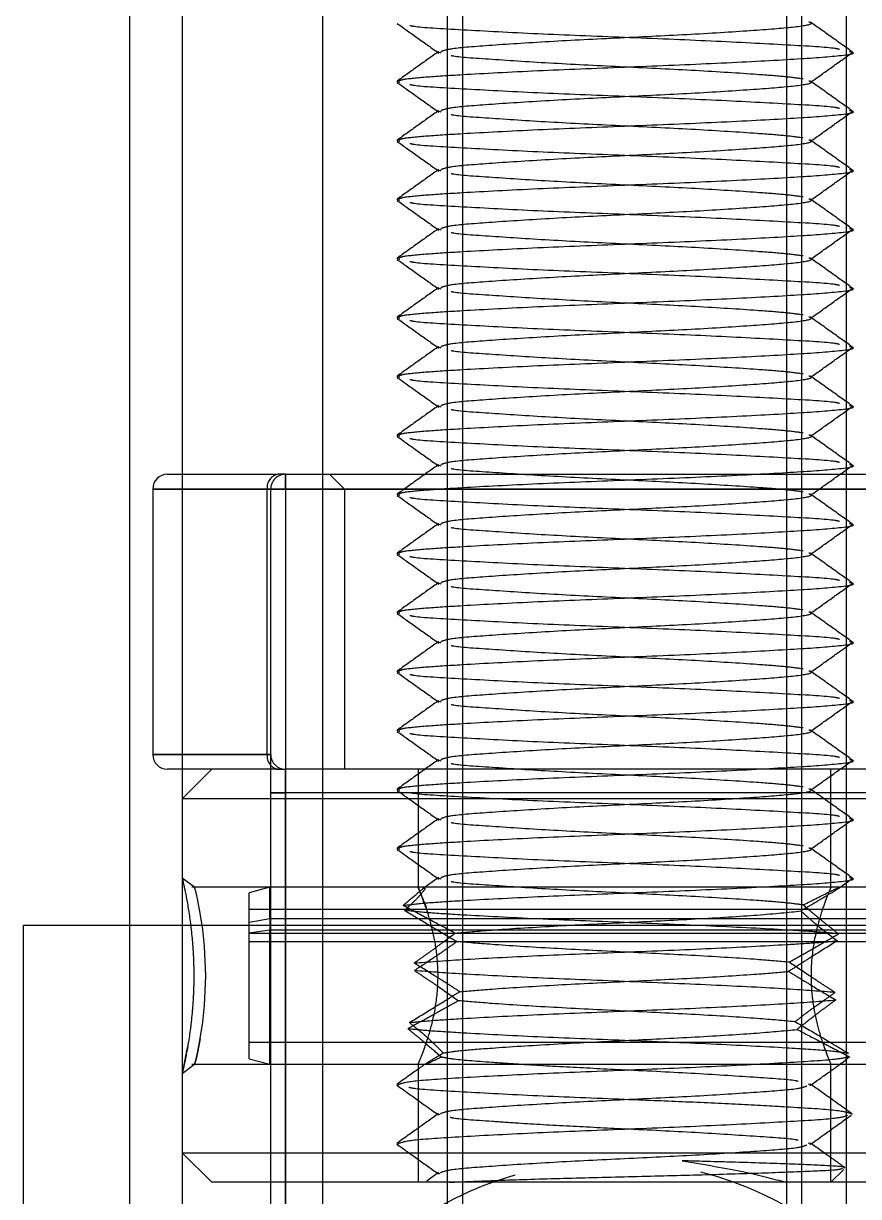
# Model space of a CAD drawing. Header units: metres. Extents: x 0 to 63075, y 0 to 44550.
# Drawn here: x 13725.49 to 13753.81, y 27343.87 to 27383.63 of the extents above; entities that cross this region are included whole.
import ezdxf

# ---------------------------------------------------------------- set-up
doc = ezdxf.new("R2010")
doc.units = ezdxf.units.M
doc.header["$LTSCALE"] = 75
doc.linetypes.add('HIDDEN2', pattern=[4.7625, 3.175, -1.5875])
for name, color, linetype in [('SDM', 7, 'Continuous'), ('SL1', 8, 'Continuous'), ('SL4', 4, 'Continuous'), ('ST1', 7, 'HIDDEN2')]:
    doc.layers.add(name, color=color, linetype=linetype)

# ---------------------------------------------------------------- blocks, each defined once
blk = doc.blocks.new('A$C1d93b9d1')
at = {"layer": 'SL1'}
for p, q in [((5469.577, 3750), (5469.577, 2300.5)), ((5469.577, 3750), (5469.577, 2300.5)), ((5493.877, 3750), (5493.877, 2300.5)), ((5493.877, 3750), (5493.877, 2300.5))]:
    blk.add_line(p, q, dxfattribs=at)
blk = doc.blocks.new('A$C429c7d53')
at = {"layer": 'SL4'}
for p, q in [((14.892, 378.194), (14.892, 86.437)), ((10.135, 378.019), (10.135, 91.194)), ((9.635, 278.283), (10.135, 278.283)), ((9.135, 277.783), (9.135, 268.783)), ((10.135, 277.783), (9.135, 277.783)), ((9.135, 268.783), (10.135, 268.783)), ((10.135, 268.283), (9.635, 268.283)), ((4.75, 228.783), (4.75, 263)), ((4.75, 263), (10.135, 263))]:
    blk.add_line(p, q, dxfattribs=at)
for centre, start, end in [((9.635, 277.783), 90, 180), ((9.635, 268.783), 180, 270)]:
    blk.add_arc(centre, 0.5, start, end, dxfattribs=at)
at = {"layer": 'ST1'}
for p, q in [((14.892, 381.194), (14.892, 86.437)), ((19.135, 121.694), (19.135, 340.694)), ((19.635, 340.694), (19.635, 121.694)), ((30.635, 121.694), (30.635, 340.694)), ((31.135, 340.694), (31.135, 121.694)), ((18.915, 292.562), (18.814, 292.589)), ((17.515, 291.566), (17.408, 291.589)), ((18.915, 290.562), (18.814, 290.589)), ((17.515, 289.566), (17.408, 289.589)), ((18.915, 288.562), (18.814, 288.589)), ((17.515, 287.566), (17.408, 287.589)), ((18.915, 286.562), (18.814, 286.589)), ((17.515, 285.566), (17.408, 285.589)), ((18.915, 284.562), (18.814, 284.589)), ((17.515, 283.566), (17.408, 283.589)), ((18.915, 282.562), (18.814, 282.589)), ((17.515, 281.566), (17.408, 281.589)), ((18.915, 280.562), (18.814, 280.589)), ((17.515, 279.566), (17.408, 279.589)), ((18.915, 278.562), (18.814, 278.589)), ((10.135, 278.283), (13.393, 278.283)), ((13.635, 278.283), (13.393, 278.283)), ((13.635, 278.283), (13.635, 277.783)), ((13.635, 278.283), (36.635, 278.283)), ((13.635, 277.783), (13.635, 278.283)), ((15.135, 278.283), (15.635, 277.783)), ((9.135, 277.783), (13.014, 277.783)), ((13.014, 277.783), (10.135, 277.783)), ((13.014, 268.783), (13.014, 277.783)), ((13.014, 277.783), (13.135, 277.783)), ((13.135, 277.783), (13.014, 277.783)), ((13.135, 277.783), (13.635, 277.783)), ((13.135, 245.433), (13.135, 277.783)), ((13.635, 277.783), (13.135, 277.783)), ((13.635, 277.783), (13.635, 245.433)), ((36.635, 277.783), (13.635, 277.783)), ((13.635, 277.783), (15.635, 277.783)), ((15.635, 277.783), (34.635, 277.783)), ((15.635, 277.783), (15.635, 268.283)), ((17.515, 277.566), (17.408, 277.589)), ((18.915, 276.562), (18.814, 276.589)), ((17.515, 275.566), (17.408, 275.589)), ((18.915, 274.562), (18.814, 274.589)), ((17.515, 273.566), (17.408, 273.589)), ((18.915, 272.562), (18.814, 272.589)), ((17.515, 271.566), (17.408, 271.589)), ((18.915, 270.562), (18.814, 270.589)), ((17.515, 269.566), (17.408, 269.589)), ((13.014, 268.783), (9.135, 268.783)), ((10.135, 268.783), (13.014, 268.783)), ((13.014, 268.783), (13.135, 268.783)), ((13.135, 268.783), (13.014, 268.783)), ((18.915, 268.562), (18.814, 268.589)), ((13.393, 268.283), (10.135, 268.283)), ((11.135, 268.283), (10.135, 267.283)), ((13.393, 268.283), (13.635, 268.283)), ((13.635, 267.483), (13.635, 268.283)), ((36.635, 268.283), (13.635, 268.283)), ((13.635, 268.283), (13.635, 267.483)), ((18.135, 268.283), (18.135, 264.244)), ((32.135, 264.283), (32.135, 268.283)), ((40.135, 267.283), (10.135, 267.283)), ((13.635, 267.483), (13.135, 267.483)), ((13.135, 267.483), (13.635, 267.483)), ((13.635, 253.083), (13.635, 267.483)), ((36.635, 267.483), (13.635, 267.483)), ((17.515, 267.566), (17.408, 267.589)), ((18.915, 266.562), (18.814, 266.589)), ((17.515, 265.566), (17.408, 265.589)), ((10.556, 264.283), (10.135, 264.597)), ((18.831, 264.613), (18.298, 264.233)), ((18.915, 264.562), (18.814, 264.589)), ((32.409, 264.257), (32.857, 264.576)), ((18.152, 264.283), (10.456, 264.283)), ((13.105, 264.283), (12.405, 264.095)), ((12.405, 263.089), (12.405, 264.095)), ((13.105, 263.209), (13.105, 264.283)), ((37.705, 264.283), (13.105, 264.283)), ((32.417, 264.283), (18.358, 264.283)), ((39.814, 264.283), (32.135, 264.283)), ((38.405, 263.533), (12.405, 263.533)), ((10.135, 263), (123.235, 263)), ((13.105, 263.209), (12.405, 263.089)), ((12.405, 262.73), (12.405, 263.089)), ((13.105, 263.209), (13.105, 262.826)), ((37.705, 263.209), (13.105, 263.209)), ((13.105, 262.826), (12.405, 262.73)), ((12.405, 258.47), (12.405, 262.73)), ((12.405, 262.728), (38.405, 262.728)), ((13.105, 258.283), (13.105, 262.826)), ((37.705, 262.826), (13.105, 262.826)), ((12.405, 262.44), (38.405, 262.44)), ((12.405, 259.033), (38.405, 259.033)), ((32.767, 258.536), (32.618, 258.416)), ((10.135, 257.968), (10.556, 258.283)), ((10.456, 258.283), (18.135, 258.283)), ((12.405, 258.47), (13.105, 258.283)), ((13.105, 258.283), (37.705, 258.283)), ((18.135, 258.283), (18.135, 254.283)), ((18.398, 258.283), (32.458, 258.283)), ((32.118, 258.283), (39.814, 258.283)), ((32.135, 254.283), (32.135, 258.321)), ((32.489, 258.317), (32.458, 258.309)), ((17.478, 257.573), (17.408, 257.589)), ((31.456, 257.589), (31.363, 257.613)), ((18.885, 256.57), (18.814, 256.589)), ((17.478, 255.573), (17.408, 255.589)), ((31.456, 255.589), (31.363, 255.613)), ((10.135, 255.283), (40.135, 255.283)), ((10.135, 255.283), (11.135, 254.283)), ((18.826, 254.61), (18.427, 254.325)), ((18.885, 254.57), (18.814, 254.589)), ((32.135, 254.283), (32.572, 254.72)), ((39.135, 254.283), (11.135, 254.283))]:
    blk.add_line(p, q, dxfattribs=at)
at = {"layer": 'ST1', "flags": 128}
blk.add_lwpolyline([(10.746, 259.162), (10.663, 258.731), (10.604, 258.46), (10.556, 258.283), (10.604, 258.459), (10.663, 258.73), (10.746, 259.162), (10.83, 259.712), (10.89, 260.276), (10.938, 261.282), (10.89, 262.287), (10.83, 262.852), (10.746, 263.402), (10.663, 263.834), (10.604, 264.105), (10.556, 264.283), (10.556, 264.283)], dxfattribs=at)
at = {"layer": 'ST1'}
for centre, radius, start, end in [((13.463, 277.836), 0.452, 98.9432, 186.7634), ((13.635, 277.783), 0.5, 90, 180), ((13.463, 268.729), 0.452, 173.2366, 261.0568), ((13.635, 268.783), 0.5, 180, 270), ((24.75, 243), 12, 106.1214, 353.0976), ((24.75, 243), 12, 353.0976, 75.6629)]:
    blk.add_arc(centre, radius, start, end, dxfattribs=at)
for points, knots in [([(17.426, 293.565), (17.661, 293.398), (18.131, 293.063), (18.601, 292.728), (18.836, 292.561)], [0, 0, 0, 0, 0.500089, 1, 1, 1, 1]), ([(32.429, 292.682), (32.384, 292.694), (32.181, 292.748), (30.682, 292.831), (28.187, 292.968), (25.135, 293.089), (22.082, 293.209), (19.591, 293.346), (18.1, 293.428), (17.898, 293.481), (17.857, 293.492)], [0, 0, 0, 0, 0.043096, 0.193298, 0.349673, 0.502056, 0.654439, 0.810815, 0.961016, 1, 1, 1, 1]), ([(18.902, 292.612), (18.987, 292.648), (19.171, 292.726), (20.569, 292.832), (22.645, 292.968), (25.137, 293.089), (27.617, 293.209), (29.729, 293.345), (31.089, 293.458), (31.58, 293.553), (31.416, 293.604), (31.391, 293.612)], [0, 0, 0, 0, 0.1034259, 0.2257113, 0.3530321, 0.4770962, 0.6011602, 0.728481, 0.8507664, 0.976983, 1, 1, 1, 1]), ([(32.849, 292.608), (32.614, 292.776), (32.144, 293.111), (31.674, 293.446), (31.439, 293.613)], [0, 0, 0, 0, 0.500092, 1, 1, 1, 1]), ([(18.831, 292.613), (18.596, 292.446), (18.127, 292.111), (17.658, 291.777), (17.423, 291.61)], [0, 0, 0, 0, 0.499958, 1, 1, 1, 1]), ([(17.466, 291.61), (17.501, 291.629), (17.589, 291.679), (18.318, 291.751), (19.772, 291.845), (22.098, 291.968), (25.136, 292.089), (28.168, 292.209), (30.757, 292.345), (32.389, 292.458), (33.063, 292.552), (32.805, 292.602), (32.771, 292.608)], [0, 0, 0, 0, 0.055573, 0.142553, 0.229074, 0.356478, 0.480628, 0.604778, 0.732181, 0.854555, 0.980855, 1, 1, 1, 1]), ([(31.195, 291.683), (31.012, 291.708), (30.646, 291.759), (29.468, 291.848), (27.621, 291.968), (25.139, 292.089), (22.633, 292.209), (20.614, 292.346), (19.43, 292.422), (19.269, 292.469), (19.254, 292.473)], [0, 0, 0, 0, 0.098651, 0.197725, 0.357803, 0.513786, 0.669769, 0.829847, 0.983594, 1, 1, 1, 1]), ([(31.45, 291.573), (31.684, 291.741), (32.153, 292.075), (32.623, 292.409), (32.857, 292.576)], [0, 0, 0, 0, 0.499967, 1, 1, 1, 1]), ([(17.426, 291.565), (17.661, 291.398), (18.131, 291.063), (18.601, 290.728), (18.836, 290.561)], [0, 0, 0, 0, 0.5000892, 1, 1, 1, 1]), ([(32.429, 290.682), (32.384, 290.694), (32.181, 290.748), (30.682, 290.831), (28.187, 290.968), (25.135, 291.089), (22.082, 291.209), (19.591, 291.346), (18.1, 291.428), (17.898, 291.481), (17.857, 291.492)], [0, 0, 0, 0, 0.043096, 0.193298, 0.349673, 0.502056, 0.654439, 0.810815, 0.961016, 1, 1, 1, 1]), ([(18.902, 290.612), (18.987, 290.648), (19.171, 290.726), (20.569, 290.832), (22.645, 290.968), (25.137, 291.089), (27.617, 291.209), (29.729, 291.345), (31.089, 291.458), (31.58, 291.553), (31.416, 291.604), (31.391, 291.612)], [0, 0, 0, 0, 0.103426, 0.225711, 0.353032, 0.477096, 0.60116, 0.728481, 0.850766, 0.976983, 1, 1, 1, 1]), ([(32.849, 290.608), (32.614, 290.776), (32.144, 291.111), (31.674, 291.446), (31.439, 291.613)], [0, 0, 0, 0, 0.500092, 1, 1, 1, 1]), ([(18.831, 290.613), (18.596, 290.446), (18.127, 290.111), (17.658, 289.777), (17.423, 289.61)], [0, 0, 0, 0, 0.4999583, 1, 1, 1, 1]), ([(17.466, 289.61), (17.501, 289.629), (17.589, 289.679), (18.318, 289.751), (19.772, 289.845), (22.098, 289.968), (25.136, 290.089), (28.168, 290.209), (30.757, 290.345), (32.389, 290.458), (33.063, 290.552), (32.805, 290.602), (32.771, 290.608)], [0, 0, 0, 0, 0.055573, 0.142553, 0.229074, 0.356478, 0.480628, 0.604778, 0.732181, 0.854555, 0.980855, 1, 1, 1, 1]), ([(31.195, 289.683), (31.012, 289.708), (30.646, 289.759), (29.468, 289.848), (27.621, 289.968), (25.139, 290.089), (22.633, 290.209), (20.614, 290.346), (19.43, 290.422), (19.269, 290.469), (19.254, 290.473)], [0, 0, 0, 0, 0.098651, 0.197725, 0.357803, 0.513786, 0.669769, 0.829847, 0.983594, 1, 1, 1, 1]), ([(31.45, 289.573), (31.684, 289.741), (32.153, 290.075), (32.623, 290.409), (32.857, 290.576)], [0, 0, 0, 0, 0.4999673, 1, 1, 1, 1]), ([(17.426, 289.565), (17.661, 289.398), (18.131, 289.063), (18.601, 288.728), (18.836, 288.561)], [0, 0, 0, 0, 0.500089, 1, 1, 1, 1]), ([(18.902, 288.612), (18.987, 288.648), (19.171, 288.726), (20.569, 288.832), (22.645, 288.968), (25.137, 289.089), (27.617, 289.209), (29.729, 289.345), (31.089, 289.458), (31.58, 289.553), (31.416, 289.604), (31.391, 289.612)], [0, 0, 0, 0, 0.103426, 0.225711, 0.353032, 0.477096, 0.60116, 0.728481, 0.850766, 0.976983, 1, 1, 1, 1]), ([(32.849, 288.608), (32.614, 288.776), (32.144, 289.111), (31.674, 289.446), (31.439, 289.613)], [0, 0, 0, 0, 0.500092, 1, 1, 1, 1]), ([(32.429, 288.682), (32.384, 288.694), (32.181, 288.748), (30.682, 288.831), (28.187, 288.968), (25.135, 289.089), (22.082, 289.209), (19.591, 289.346), (18.1, 289.428), (17.898, 289.481), (17.857, 289.492)], [0, 0, 0, 0, 0.043096, 0.193298, 0.349673, 0.502056, 0.654439, 0.810815, 0.961016, 1, 1, 1, 1]), ([(18.831, 288.613), (18.596, 288.446), (18.127, 288.111), (17.658, 287.777), (17.423, 287.61)], [0, 0, 0, 0, 0.499958, 1, 1, 1, 1]), ([(17.466, 287.61), (17.501, 287.629), (17.589, 287.679), (18.318, 287.751), (19.772, 287.845), (22.098, 287.968), (25.136, 288.089), (28.168, 288.209), (30.757, 288.345), (32.389, 288.458), (33.063, 288.552), (32.805, 288.602), (32.771, 288.608)], [0, 0, 0, 0, 0.055573, 0.142553, 0.229074, 0.356478, 0.480628, 0.604778, 0.732181, 0.854555, 0.980855, 1, 1, 1, 1]), ([(31.195, 287.683), (31.012, 287.708), (30.646, 287.759), (29.468, 287.848), (27.621, 287.968), (25.139, 288.089), (22.633, 288.209), (20.614, 288.346), (19.43, 288.422), (19.269, 288.469), (19.254, 288.473)], [0, 0, 0, 0, 0.098651, 0.197725, 0.357803, 0.513786, 0.669769, 0.829847, 0.983594, 1, 1, 1, 1]), ([(31.45, 287.573), (31.684, 287.741), (32.153, 288.075), (32.623, 288.409), (32.857, 288.576)], [0, 0, 0, 0, 0.4999673, 1, 1, 1, 1]), ([(17.426, 287.565), (17.661, 287.398), (18.131, 287.063), (18.601, 286.728), (18.836, 286.561)], [0, 0, 0, 0, 0.500089, 1, 1, 1, 1]), ([(18.902, 286.612), (18.987, 286.648), (19.171, 286.726), (20.569, 286.832), (22.645, 286.968), (25.137, 287.089), (27.617, 287.209), (29.729, 287.345), (31.089, 287.458), (31.58, 287.553), (31.416, 287.604), (31.391, 287.612)], [0, 0, 0, 0, 0.103426, 0.225711, 0.353032, 0.477096, 0.60116, 0.728481, 0.850766, 0.976983, 1, 1, 1, 1]), ([(32.849, 286.608), (32.614, 286.776), (32.144, 287.111), (31.674, 287.446), (31.439, 287.613)], [0, 0, 0, 0, 0.500092, 1, 1, 1, 1]), ([(32.429, 286.682), (32.384, 286.694), (32.181, 286.748), (30.682, 286.831), (28.187, 286.968), (25.135, 287.089), (22.082, 287.209), (19.591, 287.346), (18.1, 287.428), (17.898, 287.481), (17.857, 287.492)], [0, 0, 0, 0, 0.043096, 0.193298, 0.349673, 0.502056, 0.654439, 0.810815, 0.961016, 1, 1, 1, 1]), ([(18.831, 286.613), (18.596, 286.446), (18.127, 286.111), (17.658, 285.777), (17.423, 285.61)], [0, 0, 0, 0, 0.4999583, 1, 1, 1, 1]), ([(17.466, 285.61), (17.501, 285.629), (17.589, 285.679), (18.318, 285.751), (19.772, 285.845), (22.098, 285.968), (25.136, 286.089), (28.168, 286.209), (30.757, 286.345), (32.389, 286.458), (33.063, 286.552), (32.805, 286.602), (32.771, 286.608)], [0, 0, 0, 0, 0.055573, 0.142553, 0.229074, 0.356478, 0.480628, 0.604778, 0.732181, 0.854555, 0.980855, 1, 1, 1, 1]), ([(31.195, 285.683), (31.012, 285.708), (30.646, 285.759), (29.468, 285.848), (27.621, 285.968), (25.139, 286.089), (22.633, 286.209), (20.614, 286.346), (19.43, 286.422), (19.269, 286.469), (19.254, 286.473)], [0, 0, 0, 0, 0.098651, 0.197725, 0.357803, 0.513786, 0.669769, 0.829847, 0.983594, 1, 1, 1, 1]), ([(31.45, 285.573), (31.684, 285.741), (32.153, 286.075), (32.623, 286.409), (32.857, 286.576)], [0, 0, 0, 0, 0.4999673, 1, 1, 1, 1]), ([(17.426, 285.565), (17.661, 285.398), (18.131, 285.063), (18.601, 284.728), (18.836, 284.561)], [0, 0, 0, 0, 0.500089, 1, 1, 1, 1]), ([(18.902, 284.612), (18.987, 284.648), (19.171, 284.726), (20.569, 284.832), (22.645, 284.968), (25.137, 285.089), (27.617, 285.209), (29.729, 285.345), (31.089, 285.458), (31.58, 285.553), (31.416, 285.604), (31.391, 285.612)], [0, 0, 0, 0, 0.103426, 0.225711, 0.353032, 0.477096, 0.60116, 0.728481, 0.850766, 0.976983, 1, 1, 1, 1]), ([(32.849, 284.608), (32.614, 284.776), (32.144, 285.111), (31.674, 285.446), (31.439, 285.613)], [0, 0, 0, 0, 0.5000921, 1, 1, 1, 1]), ([(32.429, 284.682), (32.384, 284.694), (32.181, 284.748), (30.682, 284.831), (28.187, 284.968), (25.135, 285.089), (22.082, 285.209), (19.591, 285.346), (18.1, 285.428), (17.898, 285.481), (17.857, 285.492)], [0, 0, 0, 0, 0.043096, 0.193298, 0.349673, 0.502056, 0.654439, 0.810815, 0.961016, 1, 1, 1, 1]), ([(18.831, 284.613), (18.596, 284.446), (18.127, 284.111), (17.658, 283.777), (17.423, 283.61)], [0, 0, 0, 0, 0.4999583, 1, 1, 1, 1]), ([(17.466, 283.61), (17.501, 283.629), (17.589, 283.679), (18.318, 283.751), (19.772, 283.845), (22.098, 283.968), (25.136, 284.089), (28.168, 284.209), (30.757, 284.345), (32.389, 284.458), (33.063, 284.552), (32.805, 284.602), (32.771, 284.608)], [0, 0, 0, 0, 0.055573, 0.142553, 0.229074, 0.356478, 0.480628, 0.604778, 0.732181, 0.854555, 0.980855, 1, 1, 1, 1]), ([(31.195, 283.683), (31.012, 283.708), (30.646, 283.759), (29.468, 283.848), (27.621, 283.968), (25.139, 284.089), (22.633, 284.209), (20.614, 284.346), (19.43, 284.422), (19.269, 284.469), (19.254, 284.473)], [0, 0, 0, 0, 0.098651, 0.197725, 0.357803, 0.513786, 0.669769, 0.829847, 0.983594, 1, 1, 1, 1]), ([(31.45, 283.573), (31.684, 283.741), (32.153, 284.075), (32.623, 284.409), (32.857, 284.576)], [0, 0, 0, 0, 0.4999673, 1, 1, 1, 1]), ([(17.426, 283.565), (17.661, 283.398), (18.131, 283.063), (18.601, 282.728), (18.836, 282.561)], [0, 0, 0, 0, 0.5000892, 1, 1, 1, 1]), ([(18.902, 282.612), (18.987, 282.648), (19.171, 282.726), (20.569, 282.832), (22.645, 282.968), (25.137, 283.089), (27.617, 283.209), (29.729, 283.345), (31.089, 283.458), (31.58, 283.553), (31.416, 283.604), (31.391, 283.612)], [0, 0, 0, 0, 0.103426, 0.225711, 0.353032, 0.477096, 0.60116, 0.728481, 0.850766, 0.976983, 1, 1, 1, 1]), ([(32.849, 282.608), (32.614, 282.776), (32.144, 283.111), (31.674, 283.446), (31.439, 283.613)], [0, 0, 0, 0, 0.500092, 1, 1, 1, 1]), ([(32.429, 282.682), (32.384, 282.694), (32.181, 282.748), (30.682, 282.831), (28.187, 282.968), (25.135, 283.089), (22.082, 283.209), (19.591, 283.346), (18.1, 283.428), (17.898, 283.481), (17.857, 283.492)], [0, 0, 0, 0, 0.043096, 0.193298, 0.349673, 0.502056, 0.654439, 0.810815, 0.961016, 1, 1, 1, 1]), ([(18.831, 282.613), (18.596, 282.446), (18.127, 282.111), (17.658, 281.777), (17.423, 281.61)], [0, 0, 0, 0, 0.4999583, 1, 1, 1, 1]), ([(17.466, 281.61), (17.501, 281.629), (17.589, 281.679), (18.318, 281.751), (19.772, 281.845), (22.098, 281.968), (25.136, 282.089), (28.168, 282.209), (30.757, 282.345), (32.389, 282.458), (33.063, 282.552), (32.805, 282.602), (32.771, 282.608)], [0, 0, 0, 0, 0.055573, 0.142553, 0.229074, 0.356478, 0.480628, 0.604778, 0.732181, 0.854555, 0.980855, 1, 1, 1, 1]), ([(31.195, 281.683), (31.012, 281.708), (30.646, 281.759), (29.468, 281.848), (27.621, 281.968), (25.139, 282.089), (22.633, 282.209), (20.614, 282.346), (19.43, 282.422), (19.269, 282.469), (19.254, 282.473)], [0, 0, 0, 0, 0.098651, 0.197725, 0.357803, 0.513786, 0.669769, 0.829847, 0.983594, 1, 1, 1, 1]), ([(31.45, 281.573), (31.684, 281.741), (32.153, 282.075), (32.623, 282.409), (32.857, 282.576)], [0, 0, 0, 0, 0.4999673, 1, 1, 1, 1]), ([(17.426, 281.565), (17.661, 281.398), (18.131, 281.063), (18.601, 280.728), (18.836, 280.561)], [0, 0, 0, 0, 0.500089, 1, 1, 1, 1]), ([(18.902, 280.612), (18.987, 280.648), (19.171, 280.726), (20.569, 280.832), (22.645, 280.968), (25.137, 281.089), (27.617, 281.209), (29.729, 281.345), (31.089, 281.458), (31.58, 281.553), (31.416, 281.604), (31.391, 281.612)], [0, 0, 0, 0, 0.103426, 0.225711, 0.353032, 0.477096, 0.60116, 0.728481, 0.850766, 0.976983, 1, 1, 1, 1]), ([(32.849, 280.608), (32.614, 280.776), (32.144, 281.111), (31.674, 281.446), (31.439, 281.613)], [0, 0, 0, 0, 0.5000921, 1, 1, 1, 1]), ([(32.429, 280.682), (32.384, 280.694), (32.181, 280.748), (30.682, 280.831), (28.187, 280.968), (25.135, 281.089), (22.082, 281.209), (19.591, 281.346), (18.1, 281.428), (17.898, 281.481), (17.857, 281.492)], [0, 0, 0, 0, 0.043096, 0.193298, 0.349673, 0.502056, 0.654439, 0.810815, 0.961016, 1, 1, 1, 1]), ([(18.831, 280.613), (18.596, 280.446), (18.127, 280.111), (17.658, 279.777), (17.423, 279.61)], [0, 0, 0, 0, 0.4999583, 1, 1, 1, 1]), ([(17.466, 279.61), (17.501, 279.629), (17.589, 279.679), (18.318, 279.751), (19.772, 279.845), (22.098, 279.968), (25.136, 280.089), (28.168, 280.209), (30.757, 280.345), (32.389, 280.458), (33.063, 280.552), (32.805, 280.602), (32.771, 280.608)], [0, 0, 0, 0, 0.055573, 0.142553, 0.229074, 0.356478, 0.480628, 0.604778, 0.732181, 0.854555, 0.980855, 1, 1, 1, 1]), ([(31.195, 279.683), (31.012, 279.708), (30.646, 279.759), (29.468, 279.848), (27.621, 279.968), (25.139, 280.089), (22.633, 280.209), (20.614, 280.346), (19.43, 280.422), (19.269, 280.469), (19.254, 280.473)], [0, 0, 0, 0, 0.098651, 0.197725, 0.357803, 0.513786, 0.669769, 0.829847, 0.983594, 1, 1, 1, 1]), ([(31.45, 279.573), (31.684, 279.741), (32.153, 280.075), (32.623, 280.409), (32.857, 280.576)], [0, 0, 0, 0, 0.4999673, 1, 1, 1, 1]), ([(17.426, 279.565), (17.661, 279.398), (18.131, 279.063), (18.601, 278.728), (18.836, 278.561)], [0, 0, 0, 0, 0.5000892, 1, 1, 1, 1]), ([(18.902, 278.612), (18.987, 278.648), (19.171, 278.726), (20.569, 278.832), (22.645, 278.968), (25.137, 279.089), (27.617, 279.209), (29.729, 279.345), (31.089, 279.458), (31.58, 279.553), (31.416, 279.604), (31.391, 279.612)], [0, 0, 0, 0, 0.103426, 0.225711, 0.353032, 0.477096, 0.60116, 0.728481, 0.850766, 0.976983, 1, 1, 1, 1]), ([(32.849, 278.608), (32.614, 278.776), (32.144, 279.111), (31.674, 279.446), (31.439, 279.613)], [0, 0, 0, 0, 0.500092, 1, 1, 1, 1]), ([(32.429, 278.682), (32.384, 278.694), (32.181, 278.748), (30.682, 278.831), (28.187, 278.968), (25.135, 279.089), (22.082, 279.209), (19.591, 279.346), (18.1, 279.428), (17.898, 279.481), (17.857, 279.492)], [0, 0, 0, 0, 0.043096, 0.193298, 0.349673, 0.502056, 0.654439, 0.810815, 0.961016, 1, 1, 1, 1]), ([(18.831, 278.613), (18.596, 278.446), (18.127, 278.111), (17.658, 277.777), (17.423, 277.61)], [0, 0, 0, 0, 0.4999583, 1, 1, 1, 1]), ([(17.466, 277.61), (17.501, 277.629), (17.589, 277.679), (18.318, 277.751), (19.772, 277.845), (22.098, 277.968), (25.136, 278.089), (28.168, 278.209), (30.757, 278.345), (32.389, 278.458), (33.063, 278.552), (32.805, 278.602), (32.771, 278.608)], [0, 0, 0, 0, 0.055573, 0.142553, 0.229074, 0.356478, 0.480628, 0.604778, 0.732181, 0.854555, 0.980855, 1, 1, 1, 1]), ([(31.195, 277.683), (31.012, 277.708), (30.646, 277.759), (29.468, 277.848), (27.621, 277.968), (25.139, 278.089), (22.633, 278.209), (20.614, 278.346), (19.43, 278.422), (19.269, 278.469), (19.254, 278.473)], [0, 0, 0, 0, 0.098651, 0.197725, 0.357803, 0.513786, 0.669769, 0.829847, 0.983594, 1, 1, 1, 1]), ([(31.45, 277.573), (31.684, 277.741), (32.153, 278.075), (32.623, 278.409), (32.857, 278.576)], [0, 0, 0, 0, 0.499967, 1, 1, 1, 1]), ([(17.426, 277.565), (17.661, 277.398), (18.131, 277.063), (18.601, 276.728), (18.836, 276.561)], [0, 0, 0, 0, 0.500089, 1, 1, 1, 1]), ([(18.902, 276.612), (18.987, 276.648), (19.171, 276.726), (20.569, 276.832), (22.645, 276.968), (25.137, 277.089), (27.617, 277.209), (29.729, 277.345), (31.089, 277.458), (31.58, 277.553), (31.416, 277.604), (31.391, 277.612)], [0, 0, 0, 0, 0.103426, 0.225711, 0.353032, 0.477096, 0.60116, 0.728481, 0.850766, 0.976983, 1, 1, 1, 1]), ([(32.849, 276.608), (32.614, 276.776), (32.144, 277.111), (31.674, 277.446), (31.439, 277.613)], [0, 0, 0, 0, 0.500092, 1, 1, 1, 1]), ([(32.429, 276.682), (32.384, 276.694), (32.181, 276.748), (30.682, 276.831), (28.187, 276.968), (25.135, 277.089), (22.082, 277.209), (19.591, 277.346), (18.1, 277.428), (17.898, 277.481), (17.857, 277.492)], [0, 0, 0, 0, 0.043096, 0.193298, 0.349673, 0.502056, 0.654439, 0.810815, 0.961016, 1, 1, 1, 1]), ([(18.831, 276.613), (18.596, 276.446), (18.127, 276.111), (17.658, 275.777), (17.423, 275.61)], [0, 0, 0, 0, 0.4999583, 1, 1, 1, 1]), ([(17.466, 275.61), (17.501, 275.629), (17.589, 275.679), (18.318, 275.751), (19.772, 275.845), (22.098, 275.968), (25.136, 276.089), (28.168, 276.209), (30.757, 276.345), (32.389, 276.458), (33.063, 276.552), (32.805, 276.602), (32.771, 276.608)], [0, 0, 0, 0, 0.055573, 0.142553, 0.229074, 0.356478, 0.480628, 0.604778, 0.732181, 0.854555, 0.980855, 1, 1, 1, 1]), ([(31.195, 275.683), (31.012, 275.708), (30.646, 275.759), (29.468, 275.848), (27.621, 275.968), (25.139, 276.089), (22.633, 276.209), (20.614, 276.346), (19.43, 276.422), (19.269, 276.469), (19.254, 276.473)], [0, 0, 0, 0, 0.098651, 0.197725, 0.357803, 0.513786, 0.669769, 0.829847, 0.983594, 1, 1, 1, 1]), ([(31.45, 275.573), (31.684, 275.741), (32.153, 276.075), (32.623, 276.409), (32.857, 276.576)], [0, 0, 0, 0, 0.4999673, 1, 1, 1, 1]), ([(18.902, 274.612), (18.987, 274.648), (19.171, 274.726), (20.569, 274.832), (22.645, 274.968), (25.137, 275.089), (27.617, 275.209), (29.729, 275.345), (31.089, 275.458), (31.58, 275.553), (31.416, 275.604), (31.391, 275.612)], [0, 0, 0, 0, 0.103426, 0.225711, 0.353032, 0.477096, 0.60116, 0.728481, 0.850766, 0.976983, 1, 1, 1, 1]), ([(32.849, 274.608), (32.614, 274.776), (32.144, 275.111), (31.674, 275.446), (31.439, 275.613)], [0, 0, 0, 0, 0.500092, 1, 1, 1, 1]), ([(17.426, 275.565), (17.661, 275.398), (18.131, 275.063), (18.601, 274.728), (18.836, 274.561)], [0, 0, 0, 0, 0.500089, 1, 1, 1, 1]), ([(32.429, 274.682), (32.384, 274.694), (32.181, 274.748), (30.682, 274.831), (28.187, 274.968), (25.135, 275.089), (22.082, 275.209), (19.591, 275.346), (18.1, 275.428), (17.898, 275.481), (17.857, 275.492)], [0, 0, 0, 0, 0.043096, 0.193298, 0.349673, 0.502056, 0.654439, 0.810815, 0.961016, 1, 1, 1, 1]), ([(18.831, 274.613), (18.596, 274.446), (18.127, 274.111), (17.658, 273.777), (17.423, 273.61)], [0, 0, 0, 0, 0.499958, 1, 1, 1, 1]), ([(17.466, 273.61), (17.501, 273.629), (17.589, 273.679), (18.318, 273.751), (19.772, 273.845), (22.098, 273.968), (25.136, 274.089), (28.168, 274.209), (30.757, 274.345), (32.389, 274.458), (33.063, 274.552), (32.805, 274.602), (32.771, 274.608)], [0, 0, 0, 0, 0.055573, 0.142553, 0.229074, 0.356478, 0.480628, 0.604778, 0.732181, 0.854555, 0.980855, 1, 1, 1, 1]), ([(31.195, 273.683), (31.012, 273.708), (30.646, 273.759), (29.468, 273.848), (27.621, 273.968), (25.139, 274.089), (22.633, 274.209), (20.614, 274.346), (19.43, 274.422), (19.269, 274.469), (19.254, 274.473)], [0, 0, 0, 0, 0.098651, 0.197725, 0.357803, 0.513786, 0.669769, 0.829847, 0.983594, 1, 1, 1, 1]), ([(31.45, 273.573), (31.684, 273.741), (32.153, 274.075), (32.623, 274.409), (32.857, 274.576)], [0, 0, 0, 0, 0.499967, 1, 1, 1, 1]), ([(18.902, 272.612), (18.987, 272.648), (19.171, 272.726), (20.569, 272.832), (22.645, 272.968), (25.137, 273.089), (27.617, 273.209), (29.729, 273.345), (31.089, 273.458), (31.58, 273.553), (31.416, 273.604), (31.391, 273.612)], [0, 0, 0, 0, 0.103426, 0.225711, 0.353032, 0.477096, 0.60116, 0.728481, 0.850766, 0.976983, 1, 1, 1, 1]), ([(32.849, 272.608), (32.614, 272.776), (32.144, 273.111), (31.674, 273.446), (31.439, 273.613)], [0, 0, 0, 0, 0.5000921, 1, 1, 1, 1]), ([(17.426, 273.565), (17.661, 273.398), (18.131, 273.063), (18.601, 272.728), (18.836, 272.561)], [0, 0, 0, 0, 0.500089, 1, 1, 1, 1]), ([(32.429, 272.682), (32.384, 272.694), (32.181, 272.748), (30.682, 272.831), (28.187, 272.968), (25.135, 273.089), (22.082, 273.209), (19.591, 273.346), (18.1, 273.428), (17.898, 273.481), (17.857, 273.492)], [0, 0, 0, 0, 0.043096, 0.193298, 0.349673, 0.502056, 0.654439, 0.810815, 0.961016, 1, 1, 1, 1]), ([(18.831, 272.613), (18.596, 272.446), (18.127, 272.111), (17.658, 271.777), (17.423, 271.61)], [0, 0, 0, 0, 0.499958, 1, 1, 1, 1]), ([(17.466, 271.61), (17.501, 271.629), (17.589, 271.679), (18.318, 271.751), (19.772, 271.845), (22.098, 271.968), (25.136, 272.089), (28.168, 272.209), (30.757, 272.345), (32.389, 272.458), (33.063, 272.552), (32.805, 272.602), (32.771, 272.608)], [0, 0, 0, 0, 0.055573, 0.142553, 0.229074, 0.356478, 0.480628, 0.604778, 0.732181, 0.854555, 0.980855, 1, 1, 1, 1]), ([(31.195, 271.683), (31.012, 271.708), (30.646, 271.759), (29.468, 271.848), (27.621, 271.968), (25.139, 272.089), (22.633, 272.209), (20.614, 272.346), (19.43, 272.422), (19.269, 272.469), (19.254, 272.473)], [0, 0, 0, 0, 0.098651, 0.197725, 0.357803, 0.513786, 0.669769, 0.829847, 0.983594, 1, 1, 1, 1]), ([(31.45, 271.573), (31.684, 271.741), (32.153, 272.075), (32.623, 272.409), (32.857, 272.576)], [0, 0, 0, 0, 0.4999673, 1, 1, 1, 1]), ([(18.902, 270.612), (18.987, 270.648), (19.171, 270.726), (20.569, 270.832), (22.645, 270.968), (25.137, 271.089), (27.617, 271.209), (29.729, 271.345), (31.089, 271.458), (31.58, 271.553), (31.416, 271.604), (31.391, 271.612)], [0, 0, 0, 0, 0.103426, 0.225711, 0.353032, 0.477096, 0.60116, 0.728481, 0.850766, 0.976983, 1, 1, 1, 1]), ([(32.849, 270.608), (32.614, 270.776), (32.144, 271.111), (31.674, 271.446), (31.439, 271.613)], [0, 0, 0, 0, 0.500092, 1, 1, 1, 1]), ([(17.426, 271.565), (17.661, 271.398), (18.131, 271.063), (18.601, 270.728), (18.836, 270.561)], [0, 0, 0, 0, 0.500089, 1, 1, 1, 1]), ([(32.429, 270.682), (32.384, 270.694), (32.181, 270.748), (30.682, 270.831), (28.187, 270.968), (25.135, 271.089), (22.082, 271.209), (19.591, 271.346), (18.1, 271.428), (17.898, 271.481), (17.857, 271.492)], [0, 0, 0, 0, 0.043096, 0.193298, 0.349673, 0.502056, 0.654439, 0.810815, 0.961016, 1, 1, 1, 1]), ([(18.831, 270.613), (18.596, 270.446), (18.127, 270.111), (17.658, 269.777), (17.423, 269.61)], [0, 0, 0, 0, 0.499958, 1, 1, 1, 1]), ([(17.466, 269.61), (17.501, 269.629), (17.589, 269.679), (18.318, 269.751), (19.772, 269.845), (22.098, 269.968), (25.136, 270.089), (28.168, 270.209), (30.757, 270.345), (32.389, 270.458), (33.063, 270.552), (32.805, 270.602), (32.771, 270.608)], [0, 0, 0, 0, 0.055573, 0.142553, 0.229074, 0.356478, 0.480628, 0.604778, 0.732181, 0.854555, 0.980855, 1, 1, 1, 1]), ([(31.195, 269.683), (31.012, 269.708), (30.646, 269.759), (29.468, 269.848), (27.621, 269.968), (25.139, 270.089), (22.633, 270.209), (20.614, 270.346), (19.43, 270.422), (19.269, 270.469), (19.254, 270.473)], [0, 0, 0, 0, 0.098651, 0.197725, 0.357803, 0.513786, 0.669769, 0.829847, 0.983594, 1, 1, 1, 1]), ([(31.45, 269.573), (31.684, 269.741), (32.153, 270.075), (32.623, 270.409), (32.857, 270.576)], [0, 0, 0, 0, 0.4999673, 1, 1, 1, 1]), ([(18.902, 268.612), (18.987, 268.648), (19.171, 268.726), (20.569, 268.832), (22.645, 268.968), (25.137, 269.089), (27.617, 269.209), (29.729, 269.345), (31.089, 269.458), (31.58, 269.553), (31.416, 269.604), (31.391, 269.612)], [0, 0, 0, 0, 0.103426, 0.225711, 0.353032, 0.477096, 0.60116, 0.728481, 0.850766, 0.976983, 1, 1, 1, 1]), ([(32.849, 268.608), (32.614, 268.776), (32.144, 269.111), (31.674, 269.446), (31.439, 269.613)], [0, 0, 0, 0, 0.500092, 1, 1, 1, 1]), ([(17.426, 269.565), (17.661, 269.398), (18.131, 269.063), (18.601, 268.728), (18.836, 268.561)], [0, 0, 0, 0, 0.500089, 1, 1, 1, 1]), ([(32.429, 268.682), (32.384, 268.694), (32.181, 268.748), (30.682, 268.831), (28.187, 268.968), (25.135, 269.089), (22.082, 269.209), (19.591, 269.346), (18.1, 269.428), (17.898, 269.481), (17.857, 269.492)], [0, 0, 0, 0, 0.043096, 0.193298, 0.349673, 0.502056, 0.654439, 0.810815, 0.961016, 1, 1, 1, 1]), ([(18.831, 268.613), (18.596, 268.446), (18.127, 268.111), (17.658, 267.777), (17.423, 267.61)], [0, 0, 0, 0, 0.499958, 1, 1, 1, 1]), ([(17.466, 267.61), (17.501, 267.629), (17.589, 267.679), (18.318, 267.751), (19.772, 267.845), (22.098, 267.968), (25.136, 268.089), (28.168, 268.209), (30.757, 268.345), (32.389, 268.458), (33.063, 268.552), (32.805, 268.602), (32.771, 268.608)], [0, 0, 0, 0, 0.055573, 0.142553, 0.229074, 0.356478, 0.480628, 0.604778, 0.732181, 0.854555, 0.980855, 1, 1, 1, 1]), ([(31.195, 267.683), (31.012, 267.708), (30.646, 267.759), (29.468, 267.848), (27.621, 267.968), (25.139, 268.089), (22.633, 268.209), (20.614, 268.346), (19.43, 268.422), (19.269, 268.469), (19.254, 268.473)], [0, 0, 0, 0, 0.098651, 0.197725, 0.357803, 0.513786, 0.669769, 0.829847, 0.983594, 1, 1, 1, 1]), ([(31.45, 267.573), (31.684, 267.741), (32.153, 268.075), (32.623, 268.409), (32.857, 268.576)], [0, 0, 0, 0, 0.4999673, 1, 1, 1, 1]), ([(17.426, 267.565), (17.661, 267.398), (18.131, 267.063), (18.601, 266.728), (18.836, 266.561)], [0, 0, 0, 0, 0.500089, 1, 1, 1, 1]), ([(32.429, 266.682), (32.384, 266.694), (32.181, 266.748), (30.682, 266.831), (28.187, 266.968), (25.135, 267.089), (22.082, 267.209), (19.591, 267.346), (18.1, 267.428), (17.898, 267.481), (17.857, 267.492)], [0, 0, 0, 0, 0.043096, 0.193298, 0.349673, 0.502056, 0.654439, 0.810815, 0.961016, 1, 1, 1, 1]), ([(18.902, 266.612), (18.987, 266.648), (19.171, 266.726), (20.569, 266.832), (22.645, 266.968), (25.137, 267.089), (27.617, 267.209), (29.729, 267.345), (31.089, 267.458), (31.58, 267.553), (31.416, 267.604), (31.391, 267.612)], [0, 0, 0, 0, 0.103426, 0.225711, 0.353032, 0.477096, 0.60116, 0.728481, 0.850766, 0.976983, 1, 1, 1, 1]), ([(32.849, 266.608), (32.614, 266.776), (32.144, 267.111), (31.674, 267.446), (31.439, 267.613)], [0, 0, 0, 0, 0.500092, 1, 1, 1, 1]), ([(18.831, 266.613), (18.596, 266.446), (18.127, 266.111), (17.658, 265.777), (17.423, 265.61)], [0, 0, 0, 0, 0.499958, 1, 1, 1, 1]), ([(17.466, 265.61), (17.501, 265.629), (17.589, 265.679), (18.318, 265.751), (19.772, 265.845), (22.098, 265.968), (25.136, 266.089), (28.168, 266.209), (30.757, 266.345), (32.389, 266.458), (33.063, 266.552), (32.805, 266.602), (32.771, 266.608)], [0, 0, 0, 0, 0.055573, 0.142553, 0.229074, 0.356478, 0.480628, 0.604778, 0.732181, 0.854555, 0.980855, 1, 1, 1, 1]), ([(31.195, 265.683), (31.012, 265.708), (30.646, 265.759), (29.468, 265.848), (27.621, 265.968), (25.139, 266.089), (22.633, 266.209), (20.614, 266.346), (19.43, 266.422), (19.269, 266.469), (19.254, 266.473)], [0, 0, 0, 0, 0.098651, 0.197725, 0.357803, 0.513786, 0.669769, 0.829847, 0.983594, 1, 1, 1, 1]), ([(31.45, 265.573), (31.684, 265.741), (32.153, 266.075), (32.623, 266.409), (32.857, 266.576)], [0, 0, 0, 0, 0.4999673, 1, 1, 1, 1]), ([(17.426, 265.565), (17.661, 265.398), (18.131, 265.063), (18.601, 264.728), (18.836, 264.561)], [0, 0, 0, 0, 0.500089, 1, 1, 1, 1]), ([(32.429, 264.682), (32.384, 264.694), (32.181, 264.748), (30.682, 264.831), (28.187, 264.968), (25.135, 265.089), (22.082, 265.209), (19.591, 265.346), (18.1, 265.428), (17.898, 265.481), (17.857, 265.492)], [0, 0, 0, 0, 0.043096, 0.193298, 0.349673, 0.502056, 0.654439, 0.810815, 0.961016, 1, 1, 1, 1]), ([(18.902, 264.612), (18.987, 264.648), (19.171, 264.726), (20.569, 264.832), (22.645, 264.968), (25.137, 265.089), (27.617, 265.209), (29.729, 265.345), (31.089, 265.458), (31.58, 265.553), (31.416, 265.604), (31.391, 265.612)], [0, 0, 0, 0, 0.103426, 0.225711, 0.353032, 0.477096, 0.60116, 0.728481, 0.850766, 0.976983, 1, 1, 1, 1]), ([(32.849, 264.608), (32.614, 264.776), (32.144, 265.111), (31.674, 265.446), (31.439, 265.613)], [0, 0, 0, 0, 0.500092, 1, 1, 1, 1]), ([(10.135, 264.597), (10.147, 264.545), (10.171, 264.442), (10.331, 263.687), (10.457, 262.767), (10.517, 261.933), (10.533, 261.282), (10.517, 260.631), (10.457, 259.798), (10.329, 258.87), (10.176, 258.145), (10.114, 257.884), (10.175, 258.119), (10.273, 258.64), (10.321, 258.89)], [0, 0, 0, 0, 0.101742, 0.202799, 0.302648, 0.352799, 0.40214, 0.45142, 0.501684, 0.601534, 0.702618, 0.804466, 0.906104, 1, 1, 1, 1]), ([(17.625, 263.667), (17.844, 263.695), (18.282, 263.752), (19.787, 263.845), (22.094, 263.968), (25.137, 264.089), (28.168, 264.209), (30.757, 264.345), (32.389, 264.458), (33.063, 264.552), (32.805, 264.602), (32.771, 264.608)], [0, 0, 0, 0, 0.0920974, 0.1837104, 0.3186105, 0.4500661, 0.5815217, 0.7164219, 0.845996, 0.9797284, 1, 1, 1, 1]), ([(31.195, 263.683), (31.012, 263.708), (30.646, 263.759), (29.468, 263.848), (27.621, 263.968), (25.139, 264.089), (22.633, 264.209), (20.614, 264.346), (19.43, 264.422), (19.269, 264.469), (19.254, 264.473)], [0, 0, 0, 0, 0.098651, 0.197725, 0.357803, 0.513786, 0.669769, 0.829847, 0.983594, 1, 1, 1, 1]), ([(17.625, 263.667), (17.798, 263.814), (18.112, 264.082), (18.347, 264.281), (18.355, 264.262), (18.358, 264.256)], [0, 0, 0, 0, 0.456539, 0.833311, 1, 1, 1, 1]), ([(18.382, 264.249), (18.346, 264.195), (18.273, 264.088), (17.992, 263.792), (17.764, 263.582), (17.676, 263.501)], [0, 0, 0, 0, 0.3809856, 0.7602274, 1, 1, 1, 1]), ([(18.135, 258.283), (18.148, 258.313), (18.175, 258.373), (18.363, 258.841), (18.594, 259.55), (18.786, 260.48), (18.833, 261.49), (18.726, 262.431), (18.524, 263.251), (18.295, 263.904), (18.137, 264.277), (18.124, 264.312), (18.241, 264.02), (18.388, 263.682), (18.465, 263.391), (18.474, 263.355)], [0, 0, 0, 0, 0.08044, 0.160732, 0.244891, 0.333421, 0.417443, 0.494626, 0.573551, 0.659565, 0.747712, 0.830004, 0.907964, 0.988404, 1, 1, 1, 1]), ([(31.195, 263.683), (31.519, 263.846), (31.986, 264.081), (32.365, 264.262), (32.467, 264.299), (32.372, 264.226), (32.045, 264.023), (31.581, 263.749), (31.224, 263.542), (31.118, 263.481)], [0, 0, 0, 0, 0.258271, 0.372339, 0.487332, 0.589054, 0.71672, 0.9158, 1, 1, 1, 1]), ([(32.135, 264.283), (32.122, 264.252), (32.095, 264.192), (31.907, 263.724), (31.676, 263.015), (31.484, 262.085), (31.438, 261.075), (31.544, 260.135), (31.747, 259.312), (31.971, 258.671), (32.125, 258.306), (32.12, 258.317), (32.118, 258.321)], [0, 0, 0, 0, 0.100992, 0.2018, 0.307462, 0.418612, 0.524102, 0.621006, 0.720097, 0.828088, 0.938757, 1, 1, 1, 1]), ([(19.386, 262.727), (19.116, 262.871), (18.675, 263.104), (18.088, 263.419), (17.78, 263.584), (17.625, 263.667)], [0, 0, 0, 0, 0.441766, 0.719681, 1, 1, 1, 1]), ([(32.396, 262.703), (32.278, 262.794), (32.041, 262.978), (31.623, 263.315), (31.361, 263.541), (31.195, 263.683)], [0, 0, 0, 0, 0.268657, 0.537402, 1, 1, 1, 1]), ([(32.396, 262.703), (32.175, 262.724), (31.729, 262.767), (30.37, 262.852), (28.175, 262.968), (25.135, 263.089), (22.095, 263.209), (19.813, 263.331), (18.343, 263.422), (17.898, 263.475), (17.676, 263.501)], [0, 0, 0, 0, 0.085004, 0.171301, 0.329311, 0.483287, 0.637262, 0.795272, 0.897616, 1, 1, 1, 1]), ([(17.676, 263.501), (17.921, 263.355), (18.326, 263.112), (18.928, 262.753), (19.277, 262.546), (19.451, 262.443)], [0, 0, 0, 0, 0.433845, 0.716111, 1, 1, 1, 1]), ([(19.386, 262.727), (19.764, 262.762), (20.572, 262.836), (22.659, 262.968), (25.135, 263.089), (27.609, 263.21), (29.886, 263.352), (30.691, 263.436), (31.118, 263.481)], [0, 0, 0, 0, 0.1478206, 0.3156981, 0.4792815, 0.642865, 0.8107425, 1, 1, 1, 1]), ([(31.118, 263.481), (31.216, 263.392), (31.411, 263.214), (31.822, 262.873), (32.149, 262.625), (32.355, 262.47)], [0, 0, 0, 0, 0.271578, 0.542917, 1, 1, 1, 1]), ([(18.001, 261.717), (18.13, 261.807), (18.389, 261.989), (18.858, 262.326), (19.183, 262.573), (19.386, 262.727)], [0, 0, 0, 0, 0.272181, 0.544383, 1, 1, 1, 1]), ([(18.001, 261.717), (18.487, 261.755), (19.477, 261.832), (22.11, 261.968), (25.131, 262.089), (28.176, 262.209), (30.354, 262.325), (31.692, 262.408), (32.135, 262.449), (32.355, 262.47)], [0, 0, 0, 0, 0.162123, 0.329894, 0.49338, 0.656866, 0.824637, 0.913089, 1, 1, 1, 1]), ([(32.355, 262.47), (32.082, 262.3), (31.672, 262.045), (31.119, 261.696), (30.84, 261.519), (30.701, 261.431)], [0, 0, 0, 0, 0.497457, 0.748438, 1, 1, 1, 1]), ([(30.718, 261.745), (30.859, 261.825), (31.211, 262.027), (31.773, 262.348), (32.188, 262.584), (32.396, 262.703)], [0, 0, 0, 0, 0.248799, 0.623508, 1, 1, 1, 1]), ([(19.451, 262.443), (19.325, 262.352), (19.073, 262.171), (18.593, 261.842), (18.236, 261.607), (18.012, 261.459)], [0, 0, 0, 0, 0.2708313, 0.5416207, 1, 1, 1, 1]), ([(30.718, 261.745), (30.382, 261.774), (29.587, 261.843), (27.612, 261.968), (25.135, 262.089), (22.659, 262.209), (20.617, 262.338), (19.813, 262.41), (19.451, 262.443)], [0, 0, 0, 0, 0.1333333, 0.3150321, 0.4920832, 0.6691343, 0.8508331, 1, 1, 1, 1]), ([(19.545, 260.744), (19.412, 260.83), (19.146, 261.002), (18.631, 261.328), (18.248, 261.564), (18.001, 261.717)], [0, 0, 0, 0, 0.2609815, 0.5219522, 1, 1, 1, 1]), ([(32.279, 260.716), (32.146, 260.802), (31.88, 260.973), (31.357, 261.315), (30.972, 261.574), (30.718, 261.745)], [0, 0, 0, 0, 0.254741, 0.509482, 1, 1, 1, 1]), ([(18.012, 261.459), (18.144, 261.371), (18.409, 261.196), (18.911, 260.856), (19.273, 260.601), (19.507, 260.437)], [0, 0, 0, 0, 0.262288, 0.524583, 1, 1, 1, 1]), ([(32.279, 260.716), (31.79, 260.754), (30.8, 260.832), (28.161, 260.968), (25.135, 261.089), (22.109, 261.209), (19.486, 261.344), (18.496, 261.422), (18.012, 261.459)], [0, 0, 0, 0, 0.165658, 0.335718, 0.501437, 0.667155, 0.837216, 1, 1, 1, 1]), ([(19.545, 260.744), (19.883, 260.773), (20.678, 260.842), (22.658, 260.968), (25.135, 261.089), (27.612, 261.209), (29.577, 261.334), (30.369, 261.402), (30.701, 261.431)], [0, 0, 0, 0, 0.1367529, 0.3216702, 0.5018576, 0.682045, 0.8669623, 1, 1, 1, 1]), ([(30.701, 261.431), (30.837, 261.347), (31.108, 261.181), (31.643, 260.858), (32.041, 260.62), (32.303, 260.464)], [0, 0, 0, 0, 0.254145, 0.508288, 1, 1, 1, 1]), ([(17.84, 259.698), (18.118, 259.868), (18.537, 260.124), (19.11, 260.476), (19.4, 260.655), (19.545, 260.744)], [0, 0, 0, 0, 0.496833, 0.748087, 1, 1, 1, 1]), ([(30.913, 259.724), (31.032, 259.816), (31.27, 260), (31.725, 260.333), (32.066, 260.569), (32.279, 260.716)], [0, 0, 0, 0, 0.275069, 0.550049, 1, 1, 1, 1]), ([(19.507, 260.437), (19.362, 260.357), (18.999, 260.156), (18.422, 259.836), (18.001, 259.602), (17.79, 259.485)], [0, 0, 0, 0, 0.248503, 0.623083, 1, 1, 1, 1]), ([(17.84, 259.698), (18.062, 259.721), (18.51, 259.765), (19.887, 259.851), (22.094, 259.968), (25.139, 260.089), (28.159, 260.209), (30.82, 260.346), (31.809, 260.425), (32.303, 260.464)], [0, 0, 0, 0, 0.091539, 0.184266, 0.349273, 0.510066, 0.67086, 0.835866, 1, 1, 1, 1]), ([(30.913, 259.724), (30.528, 259.76), (29.72, 259.835), (27.611, 259.968), (25.135, 260.089), (22.658, 260.209), (20.654, 260.336), (19.855, 260.406), (19.507, 260.437)], [0, 0, 0, 0, 0.161443, 0.339076, 0.512165, 0.685254, 0.862887, 1, 1, 1, 1]), ([(32.303, 260.464), (32.177, 260.372), (31.924, 260.188), (31.477, 259.853), (31.176, 259.612), (30.989, 259.463)], [0, 0, 0, 0, 0.275465, 0.55097, 1, 1, 1, 1]), ([(18.986, 258.666), (18.83, 258.827), (18.598, 259.064), (18.176, 259.428), (17.952, 259.608), (17.84, 259.698)], [0, 0, 0, 0, 0.509215, 0.752961, 1, 1, 1, 1]), ([(32.727, 258.651), (32.582, 258.738), (32.291, 258.913), (31.683, 259.274), (31.208, 259.551), (30.913, 259.724)], [0, 0, 0, 0, 0.275087, 0.549567, 1, 1, 1, 1]), ([(32.727, 258.651), (32.518, 258.682), (32.102, 258.745), (30.534, 258.842), (28.176, 258.968), (25.135, 259.089), (22.095, 259.209), (19.866, 259.328), (18.463, 259.415), (18.014, 259.462), (17.79, 259.485)], [0, 0, 0, 0, 0.113372, 0.225249, 0.376702, 0.524287, 0.671873, 0.823326, 0.912077, 1, 1, 1, 1]), ([(17.79, 259.485), (17.901, 259.396), (18.122, 259.218), (18.536, 258.869), (18.769, 258.664), (18.926, 258.526)], [0, 0, 0, 0, 0.245874, 0.491876, 1, 1, 1, 1]), ([(18.986, 258.666), (19.165, 258.694), (19.522, 258.751), (20.757, 258.845), (22.647, 258.968), (25.138, 259.089), (27.609, 259.209), (29.778, 259.346), (30.587, 259.424), (30.989, 259.463)], [0, 0, 0, 0, 0.109023, 0.217406, 0.376039, 0.530614, 0.685189, 0.843822, 1, 1, 1, 1]), ([(30.989, 259.463), (31.253, 259.326), (31.705, 259.091), (32.308, 258.775), (32.613, 258.617), (32.767, 258.536)], [0, 0, 0, 0, 0.407732, 0.700309, 1, 1, 1, 1]), ([(17.483, 257.605), (17.591, 257.643), (17.818, 257.724), (19.551, 257.832), (22.092, 257.968), (25.136, 258.089), (28.176, 258.209), (30.727, 258.345), (32.264, 258.443), (32.627, 258.511), (32.767, 258.536)], [0, 0, 0, 0, 0.118163, 0.249048, 0.385314, 0.5181, 0.650886, 0.787151, 0.918037, 1, 1, 1, 1]), ([(18.926, 258.526), (18.786, 258.459), (18.542, 258.342), (18.368, 258.27), (18.379, 258.295), (18.569, 258.42), (18.827, 258.572), (18.986, 258.666)], [0, 0, 0, 0, 0.232062, 0.405334, 0.579425, 0.739184, 1, 1, 1, 1]), ([(31.025, 257.702), (31.007, 257.707), (30.845, 257.754), (29.658, 257.831), (27.637, 257.968), (25.322, 258.08), (23.234, 258.18), (21.713, 258.269), (20.303, 258.366), (19.343, 258.44), (19.034, 258.504), (18.926, 258.526)], [0, 0, 0, 0, 0.018267, 0.165621, 0.319042, 0.468539, 0.582958, 0.701335, 0.772441, 0.919794, 1, 1, 1, 1]), ([(18.406, 258.31), (18.311, 258.242), (17.981, 258.007), (17.652, 257.772), (17.417, 257.605)], [0, 0, 0, 0, 0.28737, 1, 1, 1, 1]), ([(31.416, 257.551), (31.65, 257.718), (32.051, 258.005), (32.453, 258.292), (32.621, 258.412)], [0, 0, 0, 0, 0.582312, 1, 1, 1, 1]), ([(17.416, 257.573), (17.651, 257.406), (18.12, 257.071), (18.59, 256.736), (18.825, 256.569)], [0, 0, 0, 0, 0.5000814, 1, 1, 1, 1]), ([(32.862, 256.589), (32.745, 256.633), (32.513, 256.719), (30.918, 256.819), (29.045, 256.922), (27.142, 257.01), (24.8, 257.101), (22.082, 257.209), (19.585, 257.346), (18.074, 257.431), (17.87, 257.486), (17.82, 257.5)], [0, 0, 0, 0, 0.138115, 0.271936, 0.365132, 0.458324, 0.548017, 0.683781, 0.823102, 0.956923, 1, 1, 1, 1]), ([(18.889, 256.608), (18.976, 256.646), (19.161, 256.725), (20.568, 256.832), (22.646, 256.968), (25.135, 257.089), (27.626, 257.209), (29.697, 257.345), (31.061, 257.447), (31.241, 257.521), (31.318, 257.552)], [0, 0, 0, 0, 0.112986, 0.242437, 0.377219, 0.508553, 0.639887, 0.774669, 0.90412, 1, 1, 1, 1]), ([(32.845, 256.611), (32.611, 256.778), (32.141, 257.112), (31.672, 257.447), (31.437, 257.614)], [0, 0, 0, 0, 0.5000524, 1, 1, 1, 1]), ([(18.826, 256.61), (18.592, 256.442), (18.122, 256.107), (17.652, 255.772), (17.417, 255.605)], [0, 0, 0, 0, 0.499907, 1, 1, 1, 1]), ([(17.483, 255.605), (17.591, 255.643), (17.818, 255.724), (19.551, 255.832), (22.092, 255.968), (25.135, 256.089), (28.179, 256.209), (30.712, 256.345), (32.385, 256.447), (32.606, 256.522), (32.701, 256.554)], [0, 0, 0, 0, 0.1162026, 0.2449171, 0.3789223, 0.5095057, 0.6400891, 0.7740943, 0.9028088, 1, 1, 1, 1]), ([(31.416, 255.551), (31.65, 255.718), (32.117, 256.052), (32.585, 256.386), (32.82, 256.554)], [0, 0, 0, 0, 0.499973, 1, 1, 1, 1]), ([(31.025, 255.702), (31.007, 255.707), (30.845, 255.754), (29.658, 255.831), (27.637, 255.968), (25.322, 256.08), (23.236, 256.18), (21.706, 256.269), (20.324, 256.366), (19.409, 256.425), (19.247, 256.474), (19.223, 256.481)], [0, 0, 0, 0, 0.01933, 0.175262, 0.337615, 0.495815, 0.616894, 0.742163, 0.817408, 0.97334, 1, 1, 1, 1]), ([(17.416, 255.573), (17.651, 255.406), (18.12, 255.071), (18.59, 254.736), (18.825, 254.569)], [0, 0, 0, 0, 0.5000814, 1, 1, 1, 1]), ([(18.889, 254.608), (18.976, 254.646), (19.161, 254.725), (20.568, 254.832), (22.646, 254.968), (25.135, 255.089), (27.626, 255.209), (29.697, 255.345), (31.061, 255.447), (31.241, 255.521), (31.318, 255.552)], [0, 0, 0, 0, 0.112986, 0.242437, 0.377219, 0.508553, 0.639887, 0.774669, 0.90412, 1, 1, 1, 1]), ([(32.589, 254.793), (32.44, 254.9), (32.056, 255.173), (31.672, 255.447), (31.437, 255.614)], [0, 0, 0, 0, 0.3886614, 1, 1, 1, 1]), ([(32.577, 254.777), (32.585, 254.779), (32.684, 254.803), (32.074, 254.847), (30.736, 254.903), (28.93, 254.962), (27.611, 254.996), (27.096, 255.01)], [0, 0, 0, 0, 0.024344, 0.290236, 0.55602, 0.826852, 1, 1, 1, 1]), ([(27.096, 255.01), (27.843, 254.886), (29.27, 254.648), (30.179, 254.401), (30.612, 254.283)], [0, 0, 0, 0, 0.523722, 1, 1, 1, 1]), ([(19.196, 254.283), (19.669, 254.303), (20.614, 254.344), (22.746, 254.412), (25.117, 254.471), (27.54, 254.531), (29.747, 254.598), (31.443, 254.659), (32.456, 254.711), (32.507, 254.748), (32.529, 254.764)], [0, 0, 0, 0, 0.127856, 0.255712, 0.383567, 0.511324, 0.64267, 0.774035, 0.905324, 1, 1, 1, 1])]:
    blk.add_open_spline(points, degree=3, knots=knots, dxfattribs=at)

msp = doc.modelspace()

# ---------------------------------------------------------------- block references
at = {"layer": 'SDM'}
for name, p in [('A$C1d93b9d1', (8259.513, 24302.833)), ('A$C429c7d53', (13720.74, 27090.066))]:
    msp.add_blockref(name, p, dxfattribs=at)

doc.saveas('drawing.dxf')
